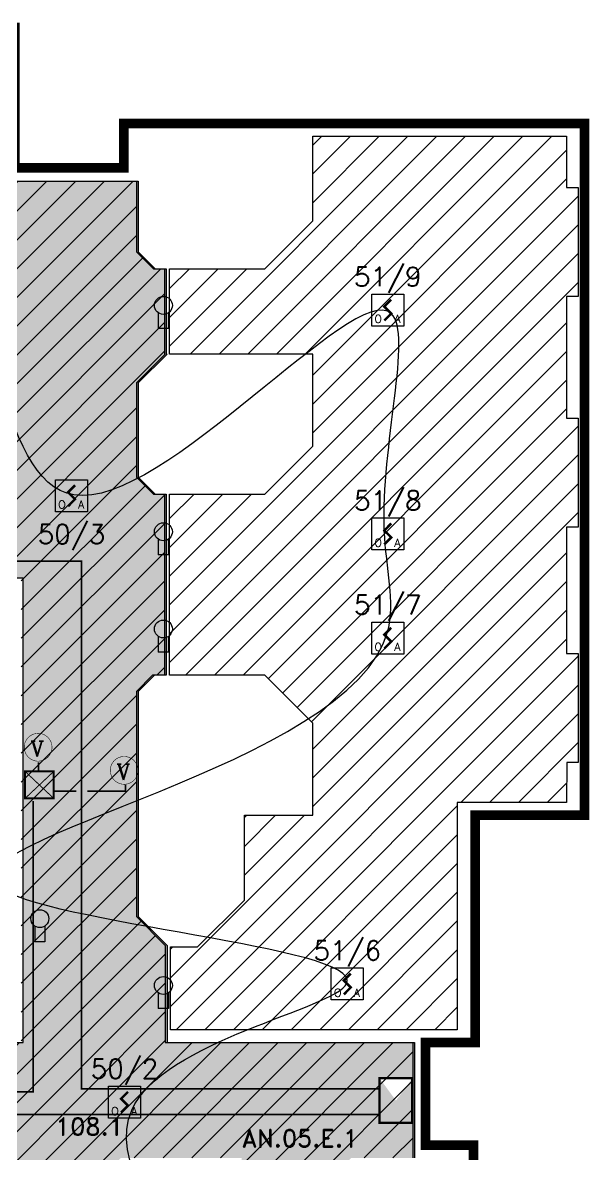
# Model space of a CAD drawing. Header units: millimetres. Extents: x 122.9 to 199.4, y 0.7 to 81.4.
# Drawn here: x 187.89 to 196.74, y 15.01 to 32.68 of the extents above; entities that cross this region are included whole.
import ezdxf
from ezdxf.enums import TextEntityAlignment as Align

# ---------------------------------------------------------------- set-up
doc = ezdxf.new("R2010")
doc.units = ezdxf.units.MM
doc.linetypes.add('CONTINU', pattern=[0])
doc.linetypes.add('SLD', pattern=[0])
for name, color, linetype in [('ATEIS MISE EN SECURITE', 7, 'Continuous'), ('ATEIS ZONES MES', 7, 'Continuous'), ('JCC-ADRESSAGE', 6, 'Continuous'), ('JCC-FILERIE SDI', 6, 'Continuous'), ('JCC-INDICATEUR ACTION', 1, 'Continuous'), ('JCC-LOCAUX', 4, 'Continuous'), ('JCC-OPTIQUE_A', 1, 'Continuous'), ('JCC-ZONING ZDA-ZDM', 5, 'Continuous')]:
    doc.layers.add(name, color=color, linetype=linetype)
doc.styles.add('HELVL', font='ROMAND.SHX')
doc.styles.add('LOCAUX', font='romans.shx', dxfattribs={"width": 0.75})
doc.styles.add('ROMANC', font='romanc')
doc.styles.get("Standard").update_dxf_attribs({"font": 'romans.shx'})
doc.styles.add('TEXTE', font='romans.shx')
pattern_1 = [(45, (130.76787, 5.93238), (-0.2245064, 0.2245064), [])]

# ---------------------------------------------------------------- blocks, each defined once
blk = doc.blocks.new('optique_a')
at = {"layer": 'JCC-OPTIQUE_A', "color": 0}
blk.add_lwpolyline([(-2.5, 2.5), (2.5, 2.5), (2.5, -2.5), (-2.5, -2.5)], close=True, dxfattribs=at)
at = {"layer": 'JCC-OPTIQUE_A', "color": 0, "const_width": 0.385}
blk.add_lwpolyline([(0.54, 1.63), (-0.54, 0.54), (0.54, -0.54), (-0.54, -1.63)], dxfattribs=at)
at = {"layer": 'JCC-ADRESSAGE', "style": 'TEXTE'}
blk.add_attdef('ADRESSE', text='', height=3, dxfattribs=at).set_placement((0, 5), align=Align.MIDDLE)
at = {"layer": 'JCC-LOCAUX', "style": 'LOCAUX', "width": 0.85, "flags": 8}
for p in [(0, 13.75), (0, 11.25), (0, 8.75)]:
    blk.add_attdef('PIECE', text='', height=1.75, dxfattribs=at).set_placement(p, align=Align.MIDDLE)
at = {"layer": 'JCC-OPTIQUE_A', "color": 0}
for s, p in [('O', (-1.5, -2)), ('A', (1.5, -2))]:
    blk.add_text(s, height=1.25, dxfattribs=at).set_placement(p, align=Align.CENTER)
blk = doc.blocks.new('indicateur action')
at = {"layer": 'JCC-INDICATEUR ACTION'}
blk.add_hatch(color=0, dxfattribs=at).paths.add_polyline_path([(0.8, -0.05, -0.315344), (-0.8, -0.05), (-0.8, -2.5), (0.8, -2.5)])
at = {"layer": 'JCC-INDICATEUR ACTION', "color": 0}
for p, q in [((-0.8, -0.05), (-0.8, -2.5)), ((0.8, -0.05), (0.8, -2.5)), ((0.8, -2.5), (-0.8, -2.5))]:
    blk.add_line(p, q, dxfattribs=at)
blk.add_circle((0, 1.1), 1.4, dxfattribs=at)
at = {"layer": 'JCC-ADRESSAGE', "style": 'TEXTE'}
blk.add_attdef('ADRESSE', text='', height=3, dxfattribs=at).set_placement((0, 5), align=Align.MIDDLE)
at = {"layer": 'JCC-LOCAUX', "lineweight": 0, "style": 'LOCAUX', "width": 0.75, "flags": 8}
for p in [(0, 13.75), (0, 11.25), (0, 8.75)]:
    blk.add_attdef('PIECE', text='', height=1.75, dxfattribs=at).set_placement(p, align=Align.MIDDLE)
blk = doc.blocks.new("VOLETS D'AMENEE D'AIR DESENFUMAGE")
at = {"color": 3, "linetype": 'SLD', "const_width": 0.373}
blk.add_lwpolyline([(0, 5.12), (0, 0), (6.97, 0), (6.97, 5.12)], close=True, dxfattribs=at)
at = {"color": 3, "linetype": 'SLD'}
blk.add_solid([(0, 5.12), (0, 0), (6.97, 0), (6.97, 5.12)], dxfattribs=at)
blk = doc.blocks.new('BOITE DE RACCORDEMENT PCF')
at = {"color": 3, "linetype": 'Continuous', "const_width": 0.02}
blk.add_lwpolyline([(0, 0.275), (0, 0), (0.292, 0), (0.292, 0.275)], close=True, dxfattribs=at)
at = {"color": 3, "linetype": 'Continuous', "const_width": 0.01}
for points in [[(0.292, 0), (0, 0.275)], [(0.292, 0.275), (0, 0)]]:
    blk.add_lwpolyline(points, dxfattribs=at)
blk = doc.blocks.new('VENTOUSE ELECTROMANETIQUE A RUPTURE')
at = {"color": 4, "linetype": 'Continuous', "const_width": 0.00535}
blk.add_lwpolyline([(-0.142, 0, 1), (0.142, 0, 1)], format="xyb", close=True, dxfattribs=at)
at = {"color": 1, "linetype": 'SLD', "style": 'ROMANC'}
blk.add_text('V', height=0.16, dxfattribs=at).set_placement((-0.077, -0.096))

msp = doc.modelspace()

# ---------------------------------------------------------------- hatches: boundary and pattern name
at = {"layer": 'ATEIS ZONES MES'}
h = msp.add_hatch(dxfattribs=at)
h.set_pattern_fill('DOTS', color=3, scale=0.1, style=0)
h.set_pattern_definition([(0, (75.34654, 5.93238), (0.079375, 0.15875), [0, -0.15875])])
edge = h.paths.add_edge_path()
edge.add_line((175.239, 16.717), (175.239, 16.757))
edge.add_line((175.239, 16.757), (187.895, 16.757))
edge.add_line((187.895, 16.757), (187.895, 24.007))
edge.add_line((187.895, 24.007), (187.295, 24.007))
edge.add_line((187.295, 24.007), (187.295, 23.907))
edge.add_line((187.295, 23.907), (187.395, 23.907))
edge.add_line((187.395, 23.907), (187.395, 23.507))
edge.add_line((187.395, 23.507), (187.745, 23.507))
edge.add_line((187.745, 23.507), (187.745, 21.607))
edge.add_line((187.745, 21.607), (184.345, 21.607))
edge.add_line((184.345, 21.607), (184.345, 22.207))
edge.add_line((184.345, 22.207), (183.145, 22.207))
edge.add_line((183.145, 22.207), (183.145, 24.007))
edge.add_line((183.145, 24.007), (180.988, 24.007))
edge.add_line((180.988, 24.007), (178.643, 24.007))
edge.add_line((178.643, 24.007), (174.395, 24.007))
edge.add_line((174.395, 24.007), (172.945, 24.007))
edge.add_line((172.945, 24.007), (172.945, 26.257))
edge.add_line((172.945, 26.257), (174.515, 26.257))
edge.add_line((174.515, 26.257), (174.965, 25.807))
edge.add_line((174.965, 25.807), (178.725, 25.807))
edge.add_line((178.725, 25.807), (179.175, 26.257))
edge.add_line((179.175, 26.257), (181.715, 26.257))
edge.add_line((181.715, 26.257), (182.165, 25.807))
edge.add_line((182.165, 25.807), (185.925, 25.807))
edge.add_line((185.925, 25.807), (186.375, 26.257))
edge.add_line((186.375, 26.257), (187.795, 26.257))
edge.add_line((187.795, 26.257), (187.795, 30.207))
edge.add_line((187.795, 30.207), (189.695, 30.207))
edge.add_line((189.695, 30.207), (189.695, 29.106))
edge.add_line((189.695, 29.106), (189.96, 28.84))
edge.add_line((189.96, 28.84), (190.131, 28.84))
edge.add_line((190.131, 28.84), (190.131, 27.507))
edge.add_line((190.131, 27.507), (190.145, 27.507))
edge.add_line((190.145, 27.507), (189.695, 27.057))
edge.add_line((189.695, 27.057), (189.695, 25.586))
edge.add_line((189.695, 25.586), (189.96, 25.32))
edge.add_line((189.96, 25.32), (190.131, 25.32))
edge.add_line((190.131, 25.32), (190.131, 22.494))
edge.add_line((190.131, 22.494), (189.947, 22.494))
edge.add_line((189.947, 22.494), (189.695, 22.241))
edge.add_line((189.695, 22.241), (189.695, 18.725))
edge.add_line((189.695, 18.725), (190.145, 18.275))
edge.add_line((190.145, 18.275), (190.145, 16.757))
edge.add_line((190.145, 16.757), (194.011, 16.757))
edge.add_line((194.011, 16.757), (194.011, 14.957))
edge.add_line((194.011, 14.957), (193.025, 14.957))
edge.add_line((193.025, 14.957), (192.63, 14.562))
edge.add_line((192.63, 14.562), (192.63, 14.464))
edge.add_line((192.63, 14.464), (191.311, 14.464))
edge.add_line((191.311, 14.464), (191.311, 14.957))
edge.add_line((191.311, 14.957), (189.425, 14.957))
edge.add_line((189.425, 14.957), (189.03, 14.562))
edge.add_line((189.03, 14.562), (189.03, 14.473))
edge.add_line((189.03, 14.473), (189.029, 14.464))
edge.add_line((189.029, 14.464), (186.293, 14.464))
edge.add_line((186.293, 14.464), (186.293, 14.562))
edge.add_line((186.293, 14.562), (185.898, 14.957))
edge.add_line((185.898, 14.957), (182.165, 14.957))
edge.add_line((182.165, 14.957), (181.715, 14.507))
edge.add_line((181.715, 14.507), (179.175, 14.507))
edge.add_line((179.175, 14.507), (178.726, 14.957))
edge.add_line((178.726, 14.957), (175.239, 14.957))
edge.add_line((175.239, 14.957), (175.239, 16.717))
at = {"layer": 'JCC-ZONING ZDA-ZDM'}
h = msp.add_hatch(dxfattribs=at)
h.set_pattern_fill('ANSI31', color=106, scale=0.1, style=0)
h.set_pattern_definition(pattern_1)
edge = h.paths.add_edge_path()
edge.add_line((192.423, 30.907), (196.387, 30.907))
edge.add_line((196.387, 30.907), (196.387, 30.107))
edge.add_line((196.387, 30.107), (196.567, 30.107))
edge.add_line((196.567, 30.107), (196.567, 28.408))
edge.add_line((196.567, 28.408), (196.387, 28.407))
edge.add_line((196.387, 28.407), (196.387, 26.507))
edge.add_line((196.387, 26.507), (196.567, 26.507))
edge.add_line((196.567, 26.507), (196.567, 24.807))
edge.add_line((196.567, 24.807), (196.387, 24.807))
edge.add_line((196.387, 24.807), (196.387, 22.832))
edge.add_line((196.387, 22.832), (196.567, 22.832))
edge.add_line((196.567, 22.832), (196.567, 21.132))
edge.add_line((196.567, 21.132), (196.39, 21.129))
edge.add_line((196.39, 21.129), (196.387, 20.508))
edge.add_line((196.387, 20.508), (194.679, 20.508))
edge.add_line((194.679, 20.508), (194.679, 16.957))
edge.add_line((194.679, 16.957), (190.198, 16.957))
edge.add_line((190.198, 16.957), (190.198, 18.252))
edge.add_line((190.198, 18.252), (190.623, 18.252))
edge.add_line((190.623, 18.252), (191.353, 18.982))
edge.add_line((191.353, 18.982), (191.353, 20.302))
edge.add_line((191.353, 20.302), (191.353, 20.308))
edge.add_line((191.353, 20.308), (192.423, 20.308))
edge.add_line((192.423, 20.308), (192.423, 21.745))
edge.add_line((192.423, 21.745), (191.674, 22.494))
edge.add_line((191.674, 22.494), (190.184, 22.494))
edge.add_line((190.184, 22.494), (190.184, 25.321))
edge.add_line((190.184, 25.321), (191.674, 25.32))
edge.add_line((191.674, 25.32), (192.423, 26.069))
edge.add_line((192.423, 26.069), (192.423, 27.407))
edge.add_line((192.423, 27.407), (192.423, 27.507))
edge.add_line((192.423, 27.507), (190.184, 27.507))
edge.add_line((190.184, 27.507), (190.184, 28.84))
edge.add_line((190.184, 28.84), (191.674, 28.84))
edge.add_line((191.674, 28.84), (192.423, 29.589))
edge.add_line((192.423, 29.589), (192.423, 30.907))
h = msp.add_hatch(dxfattribs=at)
h.set_pattern_fill('ANSI31', color=42, scale=0.1, style=0)
h.set_pattern_definition(pattern_1)
edge = h.paths.add_edge_path()
edge.add_line((175.211, 16.717), (175.211, 16.757))
edge.add_line((175.211, 16.757), (187.868, 16.757))
edge.add_line((187.868, 16.757), (187.868, 24.007))
edge.add_line((187.868, 24.007), (187.267, 24.007))
edge.add_line((187.267, 24.007), (187.267, 23.907))
edge.add_line((187.267, 23.907), (187.368, 23.907))
edge.add_line((187.368, 23.907), (187.368, 23.507))
edge.add_line((187.368, 23.507), (187.718, 23.507))
edge.add_line((187.718, 23.507), (187.718, 21.607))
edge.add_line((187.718, 21.607), (184.318, 21.607))
edge.add_line((184.318, 21.607), (184.318, 22.207))
edge.add_line((184.318, 22.207), (183.118, 22.207))
edge.add_line((183.118, 22.207), (183.118, 24.007))
edge.add_line((183.118, 24.007), (180.961, 24.007))
edge.add_line((180.961, 24.007), (178.616, 24.007))
edge.add_line((178.616, 24.007), (174.368, 24.007))
edge.add_line((174.368, 24.007), (172.918, 24.007))
edge.add_line((172.918, 24.007), (172.918, 26.257))
edge.add_line((172.918, 26.257), (174.488, 26.257))
edge.add_line((174.488, 26.257), (174.938, 25.807))
edge.add_line((174.938, 25.807), (178.698, 25.807))
edge.add_line((178.698, 25.807), (179.148, 26.257))
edge.add_line((179.148, 26.257), (181.688, 26.257))
edge.add_line((181.688, 26.257), (182.138, 25.807))
edge.add_line((182.138, 25.807), (185.898, 25.807))
edge.add_line((185.898, 25.807), (186.348, 26.257))
edge.add_line((186.348, 26.257), (187.768, 26.257))
edge.add_line((187.768, 26.257), (187.768, 30.207))
edge.add_line((187.768, 30.207), (189.668, 30.207))
edge.add_line((189.668, 30.207), (189.668, 29.106))
edge.add_line((189.668, 29.106), (189.933, 28.84))
edge.add_line((189.933, 28.84), (190.104, 28.84))
edge.add_line((190.104, 28.84), (190.104, 27.507))
edge.add_line((190.104, 27.507), (190.118, 27.507))
edge.add_line((190.118, 27.507), (189.668, 27.057))
edge.add_line((189.668, 27.057), (189.668, 25.586))
edge.add_line((189.668, 25.586), (189.933, 25.32))
edge.add_line((189.933, 25.32), (190.104, 25.32))
edge.add_line((190.104, 25.32), (190.104, 22.494))
edge.add_line((190.104, 22.494), (189.92, 22.494))
edge.add_line((189.92, 22.494), (189.668, 22.241))
edge.add_line((189.668, 22.241), (189.668, 18.725))
edge.add_line((189.668, 18.725), (190.118, 18.275))
edge.add_line((190.118, 18.275), (190.118, 16.757))
edge.add_line((190.118, 16.757), (193.984, 16.757))
edge.add_line((193.984, 16.757), (193.984, 14.957))
edge.add_line((193.984, 14.957), (192.998, 14.957))
edge.add_line((192.998, 14.957), (192.602, 14.562))
edge.add_line((192.602, 14.562), (192.602, 14.464))
edge.add_line((192.602, 14.464), (191.284, 14.464))
edge.add_line((191.284, 14.464), (191.284, 14.957))
edge.add_line((191.284, 14.957), (189.398, 14.957))
edge.add_line((189.398, 14.957), (189.003, 14.562))
edge.add_line((189.003, 14.562), (189.003, 14.473))
edge.add_line((189.003, 14.473), (189.002, 14.464))
edge.add_line((189.002, 14.464), (186.266, 14.464))
edge.add_line((186.266, 14.464), (186.266, 14.562))
edge.add_line((186.266, 14.562), (185.871, 14.957))
edge.add_line((185.871, 14.957), (182.138, 14.957))
edge.add_line((182.138, 14.957), (181.688, 14.507))
edge.add_line((181.688, 14.507), (179.148, 14.507))
edge.add_line((179.148, 14.507), (178.699, 14.957))
edge.add_line((178.699, 14.957), (175.211, 14.957))
edge.add_line((175.211, 14.957), (175.211, 16.717))

# ---------------------------------------------------------------- linework, layer by layer
at = {"layer": 'ATEIS MISE EN SECURITE', "color": 3, "linetype": 'CONTINU', "const_width": 0.025}
for points in [[(193.473, 16.033), (188.807, 16.033), (188.807, 23.085), (188.807, 24.275), (184.929, 24.275), (184.929, 22.287)], [(184.16, 16.163), (184.165, 15.635), (193.465, 15.635)]]:
    msp.add_lwpolyline(points, dxfattribs=at)
at = {"layer": 'ATEIS MISE EN SECURITE', "color": 6, "linetype": 'CONTINU', "const_width": 0.025}
for points in [[(188.135, 21.132), (188.135, 20.999)], [(188.39, 20.681), (188.73, 20.681)], [(188.901, 20.681), (189.496, 20.681), (189.496, 20.783)], [(185.477, 15.989), (188.054, 15.989), (188.054, 20.53)]]:
    msp.add_lwpolyline(points, dxfattribs=at)
at = {"layer": 'ATEIS ZONES MES', "color": 3}
for points in [[(187.795, 30.207), (189.695, 30.207), (189.695, 29.106), (189.96, 28.84), (190.131, 28.84), (190.131, 27.507), (190.145, 27.507), (189.695, 27.057), (189.695, 25.586), (189.96, 25.32), (190.131, 25.32), (190.131, 22.494), (189.947, 22.494), (189.695, 22.241), (189.695, 18.725), (190.145, 18.275), (190.145, 16.757), (194.011, 16.757), (194.011, 14.957)], [(175.239, 16.757), (187.895, 16.757), (187.895, 24.007), (187.295, 24.007)]]:
    msp.add_lwpolyline(points, dxfattribs=at)
at = {"layer": 'JCC-FILERIE SDI', "color": 6, "start_tangent": (0.097794, -0.995207), "end_tangent": (0, -1)}
msp.add_spline([(183.118, 18.486), (183.381, 17.8), (182.987, 16.638), (180.649, 16.468), (178.835, 18.451), (176.397, 18.621), (179.478, 15.84), (179.344, 11.983), (181.452, 11.905), (186.478, 11.042), (188.761, 11.078), (192.19, 10.941), (189.593, 15.702), (192.952, 17.681), (187.512, 19.197), (193.593, 23.181), (193.539, 24.754), (193.648, 28.14), (188.691, 25.307), (186.335, 29.746), (181.857, 29.782), (178.958, 29.693), (174.569, 29.64), (174.356, 25.589), (174.552, 22.273), (174.962, 22.808), (175.185, 25.299), (180.356, 25.568), (176.483, 21.897), (180.555, 24.094), (181.843, 25.037), (183.332, 24.765), (184.117, 24.659), (185.401, 24.356)], degree=3, dxfattribs=at)
at = {"layer": 'JCC-ZONING ZDA-ZDM', "color": 201, "const_width": 0.15}
msp.add_lwpolyline([(194.934, 8.183), (194.934, 15.157), (194.184, 15.157), (194.184, 16.757), (194.959, 16.757), (194.959, 20.308), (196.667, 20.308), (196.667, 31.107), (189.468, 31.107), (189.468, 30.416), (187.768, 30.416), (187.768, 32.607), (173.068, 32.607), (173.068, 27.007), (172.918, 27.007)], dxfattribs=at)
at = {"layer": 'JCC-ZONING ZDA-ZDM', "color": 106}
msp.add_lwpolyline([(192.423, 30.907), (196.387, 30.907), (196.387, 30.107), (196.567, 30.107), (196.567, 28.408), (196.387, 28.407), (196.387, 26.507), (196.567, 26.507), (196.567, 24.807), (196.387, 24.807), (196.387, 22.832), (196.567, 22.832), (196.567, 21.132), (196.39, 21.129), (196.387, 20.508), (194.679, 20.508), (194.679, 16.957), (190.198, 16.957), (190.198, 18.252), (190.623, 18.252), (191.353, 18.982), (191.353, 20.302), (191.353, 20.308), (192.423, 20.308), (192.423, 21.745), (191.674, 22.494), (190.184, 22.494), (190.184, 25.321), (191.674, 25.32), (192.423, 26.069), (192.423, 27.407), (192.423, 27.507), (190.184, 27.507), (190.184, 28.84), (191.674, 28.84), (192.423, 29.589), (192.423, 30.907)], dxfattribs=at)
at = {"layer": 'JCC-ZONING ZDA-ZDM', "color": 42}
msp.add_lwpolyline([(187.768, 30.207), (189.668, 30.207), (189.668, 29.106), (189.933, 28.84), (190.104, 28.84), (190.104, 27.507), (190.118, 27.507), (189.668, 27.057), (189.668, 25.586), (189.933, 25.32), (190.104, 25.32), (190.104, 22.494), (189.92, 22.494), (189.668, 22.241), (189.668, 18.725), (190.118, 18.275), (190.118, 16.757), (193.984, 16.757), (193.984, 14.957)], dxfattribs=at)

# ---------------------------------------------------------------- block references
at = {"layer": 'ATEIS MISE EN SECURITE', "linetype": 'Continuous', "xscale": 1.5274875, "yscale": 1.5274875, "zscale": 1.5274875}
for name, p in [('VENTOUSE ELECTROMANETIQUE A RUPTURE', (188.131, 21.368)), ('VENTOUSE ELECTROMANETIQUE A RUPTURE', (189.475, 21.007)), ('BOITE DE RACCORDEMENT PCF', (187.928, 20.57))]:
    msp.add_blockref(name, p, dxfattribs=at)
at = {"layer": 'ATEIS MISE EN SECURITE', "linetype": 'Continuous', "xscale": 0.1, "yscale": 0.1, "zscale": 0.1, "rotation": 270}
msp.add_blockref("VOLETS D'AMENEE D'AIR DESENFUMAGE", (193.465, 16.2), dxfattribs=at)
at = {"layer": 'JCC-INDICATEUR ACTION', "lineweight": 0, "xscale": 0.1000000000000014, "yscale": 0.1000000000000014}
for p in [(190.088, 28.157), (190.088, 24.623), (190.088, 23.105), (188.158, 18.582), (190.088, 17.539)]:
    msp.add_blockref('indicateur action', p, dxfattribs=at)
at = {"layer": 'JCC-OPTIQUE_A', "lineweight": 0}
for p, xscale, yscale, values in [((193.593, 28.194), 0.1000000000000014, 0.1000000000000014, {'ADRESSE': '51/9'}), ((193.593, 24.699), 0.1000000000000014, 0.1000000000000014, {'ADRESSE': '51/8'}), ((193.593, 23.072), 0.1000000000000014, 0.1000000000000014, {'ADRESSE': '51/7'}), ((192.961, 17.672), 0.1000000000000014, 0.1000000000000014, {'ADRESSE': '51/6'}), ((189.481, 15.826), 0.09999999999999432, 0.09999999999999432, {'ADRESSE': '50/2'})]:
    msp.add_blockref('optique_a', p, dxfattribs=dict(at, xscale=xscale, yscale=yscale)).add_auto_attribs(values)
ref = msp.add_blockref('optique_a', (188.653, 25.295), dxfattribs=dict(at, xscale=0.09999999999999432, yscale=0.09999999999999432))
ref.add_attrib('ADRESSE', '50/3', dxfattribs={"layer": 'JCC-ADRESSAGE', "height": 0.3, "style": 'TEXTE'}).set_placement((188.653, 24.673), align=Align.MIDDLE)

# ---------------------------------------------------------------- texts
at = {"layer": 'ATEIS MISE EN SECURITE', "color": 0, "style": 'HELVL'}
for s, p in [('108.1', (188.398, 15.309)), ('AN.05.E.1', (191.317, 15.125))]:
    msp.add_text(s, height=0.2749, dxfattribs=at).set_placement(p)

doc.saveas('drawing.dxf')
